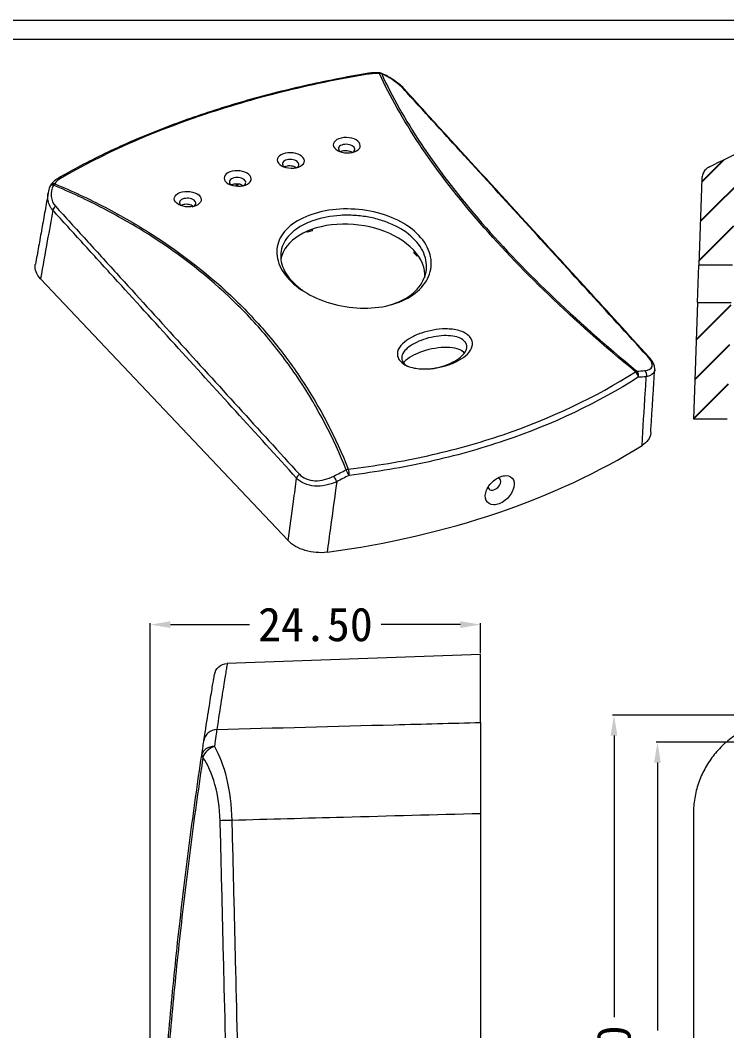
# Model space of a CAD drawing. Extents: x 25 to 585, y 188 to 465.
# Drawn here: x 164.3 to 216.7, y 322.5 to 397.4 of the extents above; entities that cross this region are included whole.
import ezdxf

# ---------------------------------------------------------------- set-up
doc = ezdxf.new("R2010")
doc.units = 0
doc.header["$MEASUREMENT"] = 0
doc.layers.add('10', color=7, linetype='Continuous')
doc.dimstyles.new('1', dxfattribs={"dimtxt": 2.5, "dimasz": 1.5, "dimexe": 0.1, "dimexo": 0.1, "dimgap": 0.09, "dimtad": 0, "dimzin": 0, "dimdsep": 46, "dimtxsty": 'Standard', "dimcen": 0, "dimclrd": 4, "dimclre": 4, "dimclrt": 3, "dimadec": 1, "dimazin": 0, "dimtfac": 1, "dimtofl": 0, "dimtmove": 0, "dimatfit": 3, "dimfxl": 0.18, "dimtolj": 1, "dimtzin": 0, "dimlwd": 9, "dimlwe": 9, "dimarcsym": 0})

# ---------------------------------------------------------------- blocks, each defined once
blk = doc.blocks.new('HATCH3')
at = {"color": 200, "linetype": 'Continuous'}
for p, q in [((253.365, 399.662), (258.056, 404.348)), ((258.379, 401.844), (260.886, 404.348)), ((261.208, 401.844), (263.715, 404.348)), ((264.038, 401.844), (266.545, 404.348)), ((266.868, 401.844), (269.375, 404.348)), ((269.698, 401.844), (272.205, 404.348)), ((272.528, 401.844), (275.035, 404.348)), ((275.358, 401.844), (277.865, 404.348)), ((278.187, 401.844), (280.695, 404.348)), ((281.017, 401.844), (283.524, 404.348)), ((283.847, 401.844), (286.354, 404.348)), ((286.677, 401.844), (289.184, 404.348)), ((289.507, 401.844), (292.014, 404.348)), ((292.337, 401.844), (294.844, 404.348)), ((295.167, 401.844), (297.674, 404.348)), ((297.996, 401.844), (300.503, 404.348)), ((300.826, 401.844), (303.333, 404.348)), ((303.656, 401.844), (306.163, 404.348)), ((306.486, 401.844), (308.993, 404.348)), ((309.316, 401.844), (311.823, 404.348)), ((312.146, 401.844), (314.653, 404.348)), ((314.975, 401.844), (317.482, 404.348)), ((317.805, 401.844), (320.312, 404.348)), ((320.635, 401.844), (322.673, 403.88)), ((245.997, 395.128), (253.28, 402.404)), ((322.702, 401.082), (324.573, 402.951)), ((324.602, 400.153), (326.473, 402.022)), ((326.502, 399.224), (328.373, 401.093)), ((328.402, 398.295), (330.272, 400.163)), ((246.099, 398.058), (247.736, 399.693)), ((330.302, 397.366), (332.172, 399.234)), ((330.486, 394.723), (332.904, 397.138)), ((245.894, 392.199), (248.486, 394.789)), ((330.582, 391.992), (332.999, 394.406)), ((330.677, 389.26), (333.094, 391.675)), ((245.69, 386.341), (248.282, 388.93)), ((330.773, 386.528), (333.19, 388.943)), ((245.588, 383.412), (248.179, 386.001)), ((330.868, 383.796), (333.285, 386.211)), ((245.485, 380.482), (248.077, 383.072)), ((330.963, 381.065), (333.381, 383.479)), ((333.21, 380.482), (333.476, 380.748))]:
    blk.add_line(p, q, dxfattribs=at)
blk = doc.blocks.new('*D101')
at = {"color": 4, "linetype": 'Continuous', "lineweight": 9}
for p, q in [((235.102, 343.868), (211.43, 343.868)), ((211.53, 342.368), (211.53, 322.5)), ((211.53, 292.868), (211.53, 312.736)), ((211.299, 291.368), (211.63, 291.368))]:
    blk.add_line(p, q, dxfattribs=at)
for points in [[(211.28, 342.368), (211.78, 342.368), (211.53, 343.868)], [(211.28, 292.868), (211.78, 292.868), (211.53, 291.368)]]:
    blk.add_solid(points, dxfattribs=at)
at = {"layer": 'Defpoints', "color": 0, "linetype": 'Continuous', "lineweight": 9}
for p in [(211.53, 343.868), (235.202, 343.868), (211.199, 291.368)]:
    blk.add_point(p, dxfattribs=at)
at = {"color": 3, "linetype": 'Continuous', "lineweight": 9, "insert": (211.53, 317.618), "char_height": 2.5, "attachment_point": 5, "rotation": 90}
blk.add_mtext('\\A1;52.50', dxfattribs=at)
blk = doc.blocks.new('*D103')
at = {"color": 4, "linetype": 'Continuous', "lineweight": 9}
for p, q in [((249.102, 345.868), (208.21, 345.868)), ((208.31, 344.368), (208.31, 323.5)), ((208.31, 292.868), (208.31, 313.736)), ((211.099, 291.368), (208.21, 291.368))]:
    blk.add_line(p, q, dxfattribs=at)
for points in [[(208.06, 344.368), (208.56, 344.368), (208.31, 345.868)], [(208.06, 292.868), (208.56, 292.868), (208.31, 291.368)]]:
    blk.add_solid(points, dxfattribs=at)
at = {"layer": 'Defpoints', "color": 0, "linetype": 'Continuous', "lineweight": 9}
for p in [(249.202, 345.868), (208.31, 291.368), (211.199, 291.368)]:
    blk.add_point(p, dxfattribs=at)
at = {"color": 3, "linetype": 'Continuous', "lineweight": 9, "insert": (208.31, 318.618), "char_height": 2.5, "attachment_point": 5, "rotation": 90}
blk.add_mtext('\\A1;54.50', dxfattribs=at)
blk = doc.blocks.new('*D127')
at = {"color": 4, "linetype": 'Continuous', "lineweight": 9}
for p, q in [((173.917, 290.605), (173.917, 352.694)), ((175.417, 352.594), (181.285, 352.594)), ((196.916, 352.594), (191.049, 352.594)), ((198.416, 350.468), (198.416, 352.694))]:
    blk.add_line(p, q, dxfattribs=at)
for points in [[(175.417, 352.844), (175.417, 352.344), (173.917, 352.594)], [(196.916, 352.844), (196.916, 352.344), (198.416, 352.594)]]:
    blk.add_solid(points, dxfattribs=at)
at = {"layer": 'Defpoints', "color": 0, "linetype": 'Continuous', "lineweight": 9}
for p in [(173.917, 352.594), (198.416, 350.368), (173.917, 290.505)]:
    blk.add_point(p, dxfattribs=at)
at = {"color": 3, "linetype": 'Continuous', "lineweight": 9, "insert": (186.167, 352.594), "char_height": 2.5, "attachment_point": 5}
blk.add_mtext('\\A1;24.50', dxfattribs=at)

msp = doc.modelspace()

# ---------------------------------------------------------------- linework, layer by layer
at = {"color": 7, "linetype": 'Continuous', "lineweight": 9}
for p, q in [((25.422, 397.403), (321.398, 397.403)), ((26.831, 395.994), (319.989, 395.994))]:
    msp.add_line(p, q, dxfattribs=at)
at = {"layer": '10', "color": 7, "linetype": 'Continuous', "lineweight": 9}
for p, q in [((180.32, 385.15), (180.337, 385.286)), ((214.825, 385.672), (214.6, 379.232)), ((185.551, 381.678), (185.499, 381.733)), ((185.913, 381.8), (185.551, 381.678)), ((185.561, 381.761), (185.551, 381.678)), ((185.925, 381.904), (185.913, 381.8)), ((193.492, 380.307), (193.474, 380.153)), ((193.707, 379.907), (193.474, 380.153)), ((193.722, 380.028), (193.707, 379.907)), ((193.789, 379.934), (193.707, 379.907)), ((214.503, 376.463), (214.6, 379.232)), ((217.101, 379.232), (214.6, 379.232)), ((184.146, 358.819), (165.781, 378.24)), ((214.503, 376.463), (214.202, 367.847)), ((214.503, 376.463), (217.005, 376.463)), ((214.202, 367.847), (216.704, 367.847)), ((198.416, 350.368), (179.621, 349.712)), ((198.416, 345.342), (198.416, 350.368)), ((198.416, 338.577), (198.416, 286.368)), ((214.202, 338.577), (214.202, 286.368))]:
    msp.add_line(p, q, dxfattribs=at)
for centre, start, end in [((190.917, 393.139), 65.65629, 86.58663), ((166.827, 384.971), 148.10399, 156.70466)]:
    msp.add_arc(centre, 0.36, start, end, dxfattribs=at)
at = {"layer": '10', "color": 7, "linetype": 'Continuous', "lineweight": 9, "extrusion": (0, 0, -1)}
msp.add_arc((-179.66, 348.712), 1, 9.95873, 87.81888, dxfattribs=at)
at = {"layer": '10', "color": 7, "linetype": 'Continuous', "lineweight": 9}
for centre, major_axis, ratio, start_param, end_param in [((190.045, 393.094), (-0.06, 0.355), 0.27343, 5.698391, 6.252977), ((190.917, 393.139), (0.021, 0.359), 0.071198, 6.295496, 6.847169), ((190.917, 393.139), (0.33, 0.145), 0.821983, 0.72583, 1.211775), ((190.917, 393.139), (-0.148, -0.328), 0.241895, 2.74141, 3.137913), ((192.494, 392.059), (-0.266, -0.243), 0.601031, 3.131219, 3.629428), ((166.827, 384.971), (-0.331, 0.142), 0.451971, 5.195726, 6.476114), ((166.827, 384.971), (-0.306, 0.19), 0.80547, 5.164083, 6.280206), ((166.827, 384.971), (0.136, 0.333), 0.501006, 0.663782, 1.149727), ((167.266, 385.37), (-0.181, 0.311), 0.63384, 5.526507, 6.266942), ((180.126, 385.356), (0.357, -0.043), 0.631069, 5.361959, 6.078904), ((166.989, 383.411), (-0.266, -0.242), 0.601867, 4.539935, 5.621125), ((188.914, 378.843), (-5.361, 0.647), 0.631069, 3.791163, 6.219614), ((188.914, 378.843), (-5.361, 0.647), 0.631069, 3.176294, 3.791163), ((210.625, 372.205), (0.266, 0.243), 0.601772, 6.282924, 6.770534), ((209.841, 371.097), (-0.228, -0.278), 0.378437, 3.557531, 4.028918), ((209.841, 371.097), (-0.193, 0.304), 0.578531, 3.820016, 5.207486), ((209.841, 371.097), (0.021, -0.359), 0.805692, 1.04351, 2.458239), ((210.44, 371.137), (0.027, -0.359), 0.812773, 1.03707, 2.444528), ((170.089, 392.186), (54.388, -6.562), 0.631069, 5.104225, 5.619693), ((185.072, 363.541), (0.266, 0.242), 0.602571, 1.397838, 2.479013), ((187.633, 363.405), (-0.164, 0.321), 0.012686, 3.971057, 5.378515), ((188.54, 363.875), (0.335, 0.133), 0.616851, 1.147827, 1.619214), ((188.54, 363.875), (-0.168, 0.319), 0.022341, 3.963572, 5.3783), ((188.54, 363.875), (-0.043, 0.357), 0.332683, 4.030756, 5.418225), ((199.45, 363.011), (-0.405, -0.383), 0.617745, 0.931475, 3.598), ((199.45, 363.011), (-0.405, -0.383), 0.617745, 5.791911, 6.283185), ((199.45, 363.011), (-0.405, -0.383), 0.617745, 0, 0.931474), ((178.885, 343.853), (0.989, -0.15), 0.96684, 1.751756, 3.141593), ((178.723, 342.771), (0.989, -0.147), 0.782483, 1.72973, 3.141593), ((178.723, 342.771), (-0.827, -0.562), 0.739423, 4.292737, 5.573124), ((178.723, 342.771), (0.989, -0.147), 0.342052, 3.141593, 3.627537), ((180.001, 338.08), (-1, -0.026), 0.000891, 4.747284, 5.828474)]:
    msp.add_ellipse(centre, major_axis=major_axis, ratio=ratio, start_param=start_param, end_param=end_param, dxfattribs=at)
for points, knots in [([(189.989, 393.443), (189.802, 393.414), (188.823, 393.257), (187.083, 392.916), (184.775, 392.416), (182.512, 391.853), (180.306, 391.237), (178.17, 390.571), (176.108, 389.856), (174.11, 389.093), (172.174, 388.277), (170.306, 387.409), (168.607, 386.543), (167.559, 385.953), (167.092, 385.678)], [0, 0, 0, 0, 0.021278, 0.11139, 0.202077, 0.292993, 0.38372, 0.473875, 0.563161, 0.65263, 0.742802, 0.833261, 0.924008, 1, 1, 1, 1]), ([(190.049, 393.399), (187.855, 393.031), (185.721, 392.586), (181.573, 391.552), (179.557, 390.96), (173.82, 389.011), (170.359, 387.474), (167.27, 385.675)], [0, 0, 0, 0, 0.25, 0.25, 0.5, 0.5, 1, 1, 1, 1]), ([(190.921, 393.443), (190.774, 393.452), (190.627, 393.453), (190.333, 393.438), (190.189, 393.422), (190.049, 393.399)], [0, 0, 0, 0, 0.5, 0.5, 1, 1, 1, 1]), ([(209.903, 371.34), (207.598, 373.235), (205.425, 375.157), (201.472, 378.955), (199.681, 380.838), (196.478, 384.573), (195.06, 386.435), (193.266, 389.132), (192.722, 390.015), (191.739, 391.75), (191.292, 392.602), (190.921, 393.443)], [0, 0, 0, 0, 0.25, 0.25, 0.5, 0.5, 0.75, 0.75, 0.875, 0.875, 1, 1, 1, 1]), ([(191.567, 393.21), (191.558, 393.216), (191.401, 393.313), (191.227, 393.401), (191.069, 393.464), (191.065, 393.466)], [0, 0, 0, 0, 0.057929, 0.975364, 1, 1, 1, 1]), ([(192.661, 392.348), (192.478, 392.549), (192.234, 392.752), (191.684, 393.125), (191.384, 393.291), (191.084, 393.427)], [0, 0, 0, 0, 0.5, 0.5, 1, 1, 1, 1]), ([(191.084, 393.427), (191.452, 392.588), (191.896, 391.739), (192.874, 390.008), (193.416, 389.127), (195.203, 386.437), (196.616, 384.58), (199.81, 380.856), (201.595, 378.978), (205.539, 375.192), (207.707, 373.276), (210.007, 371.387)], [0, 0, 0, 0, 0.125, 0.125, 0.25, 0.25, 0.5, 0.5, 0.75, 0.75, 1, 1, 1, 1]), ([(192.754, 392.301), (192.741, 392.318), (192.641, 392.442), (192.379, 392.668), (191.99, 392.96), (191.71, 393.131), (191.567, 393.21)], [0, 0, 0, 0, 0.051806, 0.377832, 0.696966, 1, 1, 1, 1]), ([(210.792, 372.494), (207.77, 375.803), (204.748, 379.112), (200.215, 384.076), (198.704, 385.73), (196.438, 388.212), (195.683, 389.039), (194.549, 390.28), (194.172, 390.693), (193.416, 391.52), (193.038, 391.934), (192.661, 392.348)], [0, 0, 0, 0, 0.5, 0.5, 0.75, 0.75, 0.875, 0.875, 0.9375, 0.9375, 1, 1, 1, 1]), ([(210.891, 372.448), (207.862, 375.769), (202.843, 381.269), (196.797, 387.862), (193.784, 391.172), (192.76, 392.298)], [0, 0, 0, 0, 0.501291, 0.83046, 1, 1, 1, 1]), ([(215.385, 386.536), (216.295, 386.981), (217.206, 387.426), (218.116, 387.871), (220.663, 389.117), (223.21, 390.363), (225.758, 391.608)], [0, 0, 0, 0, 0.263308, 0.263308, 0.263308, 1, 1, 1, 1]), ([(189.41, 388.334), (189.517, 388.191), (189.522, 388.029), (189.331, 387.755), (189.134, 387.645), (188.655, 387.541), (188.374, 387.548), (187.88, 387.676), (187.677, 387.795), (187.466, 388.076), (187.461, 388.237), (187.65, 388.508), (187.844, 388.618), (188.329, 388.723), (188.611, 388.718), (189.099, 388.594), (189.303, 388.477), (189.41, 388.334)], [0, 0, 0, 0, 0.125, 0.125, 0.25, 0.25, 0.375, 0.375, 0.5, 0.5, 0.625, 0.625, 0.75, 0.75, 0.875, 0.875, 1, 1, 1, 1]), ([(188.919, 387.604), (188.948, 387.621), (188.974, 387.639), (189.079, 387.733), (189.105, 387.828), (189.031, 388.007), (188.931, 388.089), (188.66, 388.193), (188.493, 388.213), (188.182, 388.181), (188.046, 388.129), (187.879, 387.98), (187.853, 387.886), (187.891, 387.797)], [0, 0, 0, 0, 0.051053, 0.051053, 0.240843, 0.240843, 0.430632, 0.430632, 0.620421, 0.620421, 0.810211, 0.810211, 1, 1, 1, 1]), ([(185.261, 387.207), (185.368, 387.065), (185.372, 386.904), (185.181, 386.63), (184.985, 386.52), (184.505, 386.416), (184.224, 386.423), (183.73, 386.55), (183.527, 386.669), (183.317, 386.948), (183.311, 387.109), (183.501, 387.378), (183.695, 387.488), (184.18, 387.594), (184.461, 387.588), (184.95, 387.466), (185.154, 387.349), (185.261, 387.207)], [0, 0, 0, 0, 0.125, 0.125, 0.25, 0.25, 0.375, 0.375, 0.5, 0.5, 0.625, 0.625, 0.75, 0.75, 0.875, 0.875, 1, 1, 1, 1]), ([(188.004, 387.659), (188.024, 387.671), (188.046, 387.682), (188.068, 387.691), (188.119, 387.713), (188.179, 387.729), (188.24, 387.739), (188.3, 387.748), (188.364, 387.752), (188.426, 387.75), (188.492, 387.748), (188.558, 387.739), (188.62, 387.724), (188.679, 387.71), (188.736, 387.69), (188.785, 387.665), (188.817, 387.65), (188.846, 387.632), (188.872, 387.614)], [0, 0, 0, 0, 0.089601, 0.089601, 0.089601, 0.289429, 0.289429, 0.289429, 0.481766, 0.481766, 0.481766, 0.682511, 0.682511, 0.682511, 0.876565, 0.876565, 0.876565, 1, 1, 1, 1]), ([(184.764, 386.476), (184.854, 386.526), (184.914, 386.594), (184.95, 386.756), (184.907, 386.85), (184.713, 386.999), (184.566, 387.053), (184.25, 387.086), (184.085, 387.067), (183.833, 386.964), (183.748, 386.884), (183.708, 386.707), (183.751, 386.613), (183.849, 386.538)], [0, 0, 0, 0, 0.140487, 0.140487, 0.31239, 0.31239, 0.484292, 0.484292, 0.656195, 0.656195, 0.828097, 0.828097, 1, 1, 1, 1]), ([(183.847, 386.527), (183.869, 386.54), (183.892, 386.553), (183.918, 386.563), (183.969, 386.585), (184.028, 386.601), (184.09, 386.611), (184.149, 386.62), (184.213, 386.624), (184.276, 386.622), (184.341, 386.62), (184.408, 386.611), (184.469, 386.597), (184.529, 386.582), (184.585, 386.562), (184.635, 386.538), (184.667, 386.523), (184.696, 386.506), (184.722, 386.487)], [0, 0, 0, 0, 0.099055, 0.099055, 0.099055, 0.296766, 0.296766, 0.296766, 0.487058, 0.487058, 0.487058, 0.685713, 0.685713, 0.685713, 0.877793, 0.877793, 0.877793, 1, 1, 1, 1]), ([(181.321, 385.871), (181.428, 385.729), (181.432, 385.568), (181.242, 385.295), (181.045, 385.184), (180.565, 385.081), (180.284, 385.087), (179.79, 385.214), (179.587, 385.333), (179.377, 385.612), (179.371, 385.773), (179.561, 386.043), (179.755, 386.152), (180.24, 386.258), (180.522, 386.252), (181.01, 386.13), (181.214, 386.013), (181.321, 385.871)], [0, 0, 0, 0, 0.125, 0.125, 0.25, 0.25, 0.375, 0.375, 0.5, 0.5, 0.625, 0.625, 0.75, 0.75, 0.875, 0.875, 1, 1, 1, 1]), ([(215.385, 386.536), (215.284, 386.486), (215.191, 386.419), (215.112, 386.339), (215.034, 386.26), (214.968, 386.165), (214.92, 386.064), (214.872, 385.963), (214.841, 385.852), (214.829, 385.741), (214.827, 385.718), (214.826, 385.695), (214.825, 385.672)], [0, 0, 0, 0, 0.312198, 0.312198, 0.312198, 0.624391, 0.624391, 0.624391, 0.93665, 0.93665, 0.93665, 1, 1, 1, 1]), ([(166.501, 385.112), (166.492, 385.097), (166.408, 384.938), (166.353, 384.758), (166.342, 384.598), (166.342, 384.591)], [0, 0, 0, 0, 0.092563, 0.957721, 1, 1, 1, 1]), ([(167.088, 385.68), (167.057, 385.663), (166.894, 385.569), (166.691, 385.402), (166.569, 385.226), (166.531, 385.156)], [0, 0, 0, 0, 0.127168, 0.674262, 1, 1, 1, 1]), ([(166.73, 385.169), (166.61, 384.891), (166.555, 384.604), (166.604, 384.064), (166.708, 383.812), (166.891, 383.611)], [0, 0, 0, 0, 0.5, 0.5, 1, 1, 1, 1]), ([(188.442, 364.075), (187.509, 366.426), (186.355, 368.649), (184.275, 371.779), (183.524, 372.789), (181.902, 374.738), (181.027, 375.681), (178.248, 378.374), (176.193, 379.984), (172.826, 382.139), (171.659, 382.812), (169.254, 384.061), (168.019, 384.643), (166.73, 385.169)], [0, 0, 0, 0, 0.25, 0.25, 0.375, 0.375, 0.5, 0.5, 0.75, 0.75, 0.875, 0.875, 1, 1, 1, 1]), ([(166.831, 385.275), (168.123, 384.746), (169.36, 384.163), (171.771, 382.909), (172.94, 382.233), (176.315, 380.072), (178.374, 378.456), (181.161, 375.756), (182.038, 374.811), (183.665, 372.856), (184.419, 371.843), (186.506, 368.704), (187.665, 366.476), (188.603, 364.118)], [0, 0, 0, 0, 0.125, 0.125, 0.25, 0.25, 0.5, 0.5, 0.625, 0.625, 0.75, 0.75, 1, 1, 1, 1]), ([(180.824, 385.14), (180.914, 385.191), (180.974, 385.258), (181.01, 385.42), (180.967, 385.514), (180.773, 385.663), (180.626, 385.717), (180.31, 385.75), (180.145, 385.731), (179.893, 385.628), (179.808, 385.548), (179.768, 385.371), (179.812, 385.277), (179.909, 385.202)], [0, 0, 0, 0, 0.140487, 0.140487, 0.31239, 0.31239, 0.484292, 0.484292, 0.656195, 0.656195, 0.828097, 0.828097, 1, 1, 1, 1]), ([(179.907, 385.191), (179.929, 385.205), (179.953, 385.217), (179.978, 385.227), (180.029, 385.249), (180.088, 385.265), (180.15, 385.275), (180.21, 385.284), (180.273, 385.288), (180.336, 385.286), (180.401, 385.284), (180.468, 385.275), (180.529, 385.261), (180.589, 385.247), (180.646, 385.227), (180.695, 385.203), (180.727, 385.187), (180.756, 385.17), (180.782, 385.151)], [0, 0, 0, 0, 0.099055, 0.099055, 0.099055, 0.296766, 0.296766, 0.296766, 0.487058, 0.487058, 0.487058, 0.685713, 0.685713, 0.685713, 0.877793, 0.877793, 0.877793, 1, 1, 1, 1]), ([(166.689, 383.319), (166.478, 383.552), (166.354, 383.837), (166.308, 384.289), (166.314, 384.44), (166.34, 384.592)], [0, 0, 0, 0, 0.67492, 0.67492, 1, 1, 1, 1]), ([(177.516, 384.445), (177.36, 384.574), (177.12, 384.665), (176.602, 384.728), (176.326, 384.7), (175.902, 384.539), (175.753, 384.409), (175.668, 384.114), (175.734, 383.956), (176.041, 383.703), (176.283, 383.609), (176.799, 383.542), (177.074, 383.568), (177.503, 383.73), (177.65, 383.863), (177.734, 384.158), (177.671, 384.317), (177.516, 384.445)], [0, 0, 0, 0, 0.125, 0.125, 0.25, 0.25, 0.375, 0.375, 0.5, 0.5, 0.625, 0.625, 0.75, 0.75, 0.875, 0.875, 1, 1, 1, 1]), ([(166.891, 383.611), (167.268, 383.196), (167.644, 382.782), (168.398, 381.954), (168.775, 381.541), (169.905, 380.299), (170.658, 379.471), (172.919, 376.988), (174.426, 375.332), (178.946, 370.364), (181.96, 367.052), (184.974, 363.741)], [0, 0, 0, 0, 0.0625, 0.0625, 0.125, 0.125, 0.25, 0.25, 0.5, 0.5, 1, 1, 1, 1]), ([(177.015, 383.557), (177.065, 383.574), (177.111, 383.594), (177.253, 383.684), (177.306, 383.775), (177.281, 383.956), (177.204, 384.046), (176.964, 384.171), (176.803, 384.207), (176.485, 384.203), (176.333, 384.166), (176.126, 384.035), (176.073, 383.946), (176.086, 383.855)], [0, 0, 0, 0, 0.069508, 0.069508, 0.255606, 0.255606, 0.441705, 0.441705, 0.627803, 0.627803, 0.813902, 0.813902, 1, 1, 1, 1]), ([(177.109, 383.596), (177.087, 383.614), (177.061, 383.632), (177.033, 383.648), (176.987, 383.675), (176.932, 383.698), (176.873, 383.715), (176.813, 383.733), (176.746, 383.745), (176.68, 383.75), (176.617, 383.755), (176.552, 383.754), (176.491, 383.747), (176.428, 383.74), (176.366, 383.726), (176.312, 383.707), (176.277, 383.694), (176.244, 383.679), (176.214, 383.662)], [0, 0, 0, 0, 0.112648, 0.112648, 0.112648, 0.301562, 0.301562, 0.301562, 0.497035, 0.497035, 0.497035, 0.682114, 0.682114, 0.682114, 0.873701, 0.873701, 0.873701, 1, 1, 1, 1]), ([(166.689, 383.319), (166.553, 382.559), (166.418, 381.8), (166.282, 381.04), (166.115, 380.107), (165.948, 379.174), (165.781, 378.24)], [0, 0, 0, 0, 0.448671, 0.448671, 0.448671, 1, 1, 1, 1]), ([(184.772, 363.449), (181.758, 366.76), (178.744, 370.072), (174.224, 375.04), (172.717, 376.696), (170.456, 379.179), (169.703, 380.007), (168.573, 381.249), (168.196, 381.663), (167.443, 382.491), (167.066, 382.904), (166.689, 383.319)], [0, 0, 0, 0, 0.5, 0.5, 0.75, 0.75, 0.875, 0.875, 0.9375, 0.9375, 1, 1, 1, 1]), ([(184.22, 378.182), (183.812, 378.614), (183.246, 379.55), (183.273, 380.97), (184.176, 382.207), (185.82, 383.088), (187.955, 383.488), (190.253, 383.338), (192.367, 382.643), (193.969, 381.491), (194.814, 380.052), (194.776, 378.554), (193.863, 377.238), (192.213, 376.324), (190.081, 375.958), (187.791, 376.189), (185.691, 376.963), (184.627, 377.751), (184.22, 378.182)], [0, 0, 0, 0, 0.062551, 0.125104, 0.187618, 0.250027, 0.312402, 0.374818, 0.437319, 0.500168, 0.562701, 0.625185, 0.687625, 0.750066, 0.812529, 0.874983, 0.937471, 1, 1, 1, 1]), ([(193.548, 381.105), (193.161, 381.515), (192.655, 381.876), (191.783, 382.306), (191.468, 382.434), (190.816, 382.646), (190.48, 382.732), (189.787, 382.862), (189.429, 382.907), (188.722, 382.952), (188.37, 382.952), (187.318, 382.891), (186.651, 382.765), (185.756, 382.461), (185.48, 382.343), (184.974, 382.072), (184.742, 381.918), (184.141, 381.421), (183.855, 381.033), (183.561, 380.205), (183.551, 379.758), (183.742, 379.097), (183.841, 378.874), (184.103, 378.441), (184.264, 378.231), (184.648, 377.825), (184.872, 377.629), (185.156, 377.419), (185.195, 377.391), (185.235, 377.363)], [0, 0, 0, 0, 0.116567, 0.116567, 0.174851, 0.174851, 0.233134, 0.233134, 0.291418, 0.291418, 0.349701, 0.349701, 0.466268, 0.466268, 0.524552, 0.524552, 0.582835, 0.582835, 0.699403, 0.699403, 0.81597, 0.81597, 0.874253, 0.874253, 0.932537, 0.932537, 0.99082, 0.99082, 1, 1, 1, 1]), ([(191.766, 376.31), (191.818, 376.326), (191.869, 376.343), (192.512, 376.56), (193.034, 376.85), (193.839, 377.549), (194.129, 377.965), (194.356, 378.629), (194.398, 378.861), (194.411, 379.322), (194.383, 379.553), (194.194, 380.25), (193.935, 380.694), (193.548, 381.105)], [0, 0, 0, 0, 0.020928, 0.020928, 0.265696, 0.265696, 0.510464, 0.510464, 0.632848, 0.632848, 0.755232, 0.755232, 1, 1, 1, 1]), ([(165.781, 378.24), (165.481, 378.558), (165.343, 378.919), (165.39, 379.28), (165.392, 379.293), (165.395, 379.307)], [0, 0, 0, 0, 0.962464, 0.962464, 1, 1, 1, 1]), ([(197.613, 373.936), (197.704, 373.831), (197.826, 373.598), (197.821, 373.131), (197.472, 372.627), (196.826, 372.173), (196.051, 371.83), (195.177, 371.606), (194.234, 371.512), (193.391, 371.6), (192.779, 371.847), (192.414, 372.13), (192.233, 372.477), (192.238, 372.938), (192.585, 373.435), (193.229, 373.883), (194.004, 374.225), (194.879, 374.45), (195.823, 374.549), (196.665, 374.468), (197.278, 374.227), (197.522, 374.04), (197.613, 373.936)], [0, 0, 0, 0, 0.031351, 0.062838, 0.125334, 0.187717, 0.250177, 0.312337, 0.374897, 0.437423, 0.468875, 0.500202, 0.531534, 0.562967, 0.625341, 0.687658, 0.750115, 0.812497, 0.87487, 0.937312, 0.968706, 1, 1, 1, 1]), ([(197.256, 373.567), (197.17, 373.671), (196.892, 373.864), (196.325, 374.008), (195.647, 374.034), (194.905, 373.944), (194.164, 373.749), (193.502, 373.462), (192.979, 373.118), (192.643, 372.742), (192.519, 372.357), (192.665, 371.963), (192.948, 371.778), (193.11, 371.707)], [0, 0, 0, 0, 0.064835, 0.14193, 0.235972, 0.345411, 0.464303, 0.582451, 0.691277, 0.784836, 0.861677, 0.926865, 1, 1, 1, 1]), ([(197.21, 372.71), (197.192, 372.737), (197.172, 372.763), (197.148, 372.789), (197.046, 372.896), (196.885, 372.984), (196.471, 373.106), (196.217, 373.141), (195.374, 373.157), (194.703, 373.046), (193.521, 372.645), (193.017, 372.358), (192.725, 372.044), (192.708, 372.025), (192.692, 372.005)], [0, 0, 0, 0, 0.036832, 0.036832, 0.036832, 0.193898, 0.193898, 0.350964, 0.350964, 0.665096, 0.665096, 0.979228, 0.979228, 1, 1, 1, 1]), ([(194.717, 371.565), (194.841, 371.58), (195.208, 371.64), (195.827, 371.805), (196.506, 372.106), (197.019, 372.465), (197.317, 372.836), (197.435, 373.185), (197.351, 373.448), (197.26, 373.563), (197.256, 373.567)], [0, 0, 0, 0, 0.086854, 0.260982, 0.464228, 0.656358, 0.773362, 0.886517, 0.9952, 1, 1, 1, 1]), ([(210.606, 371.427), (210.896, 371.449), (211.09, 371.555), (211.177, 371.929), (211.061, 372.199), (210.792, 372.494)], [0, 0, 0, 0, 0.5, 0.5, 1, 1, 1, 1]), ([(211.326, 371.486), (211.333, 371.557), (211.331, 371.722), (211.23, 371.988), (211.078, 372.237), (210.934, 372.394), (210.88, 372.448)], [0, 0, 0, 0, 0.211346, 0.498242, 0.828011, 1, 1, 1, 1]), ([(188.603, 364.118), (190.621, 364.359), (192.586, 364.692), (196.415, 365.543), (198.287, 366.064), (203.665, 367.89), (206.941, 369.45), (209.903, 371.34)], [0, 0, 0, 0, 0.25, 0.25, 0.5, 0.5, 1, 1, 1, 1]), ([(210.101, 370.931), (207.118, 369.031), (203.819, 367.463), (198.406, 365.625), (196.522, 365.099), (192.669, 364.241), (190.69, 363.905), (188.66, 363.661)], [0, 0, 0, 0, 0.5, 0.5, 0.75, 0.75, 1, 1, 1, 1]), ([(210.387, 365.878), (210.469, 367.179), (210.55, 368.48), (210.631, 369.781), (210.655, 370.178), (210.68, 370.576), (210.705, 370.974)], [0, 0, 0, 0, 0.765874, 0.765874, 0.765874, 1, 1, 1, 1]), ([(211.335, 371.487), (211.333, 371.464), (211.33, 371.442), (211.277, 371.183), (211.05, 371.029), (210.705, 370.974)], [0, 0, 0, 0, 0.082148, 0.082148, 1, 1, 1, 1]), ([(211.041, 366.848), (211.039, 366.824), (211.037, 366.8), (210.988, 366.429), (210.761, 366.112), (210.387, 365.878)], [0, 0, 0, 0, 0.064464, 0.064464, 1, 1, 1, 1]), ([(184.146, 358.819), (184.277, 359.79), (184.409, 360.761), (184.54, 361.731), (184.617, 362.304), (184.695, 362.876), (184.772, 363.449)], [0, 0, 0, 0, 0.629129, 0.629129, 0.629129, 1, 1, 1, 1]), ([(187.746, 363.19), (187.223, 362.95), (186.647, 362.832), (185.572, 362.908), (185.083, 363.111), (184.772, 363.449)], [0, 0, 0, 0, 0.5, 0.5, 1, 1, 1, 1]), ([(184.974, 363.741), (185.243, 363.445), (185.671, 363.279), (186.598, 363.25), (187.09, 363.377), (187.535, 363.604)], [0, 0, 0, 0, 0.5, 0.5, 1, 1, 1, 1]), ([(198.828, 361.802), (198.926, 361.597), (199.133, 361.475), (199.644, 361.469), (199.95, 361.585), (200.476, 361.991), (200.694, 362.276), (200.927, 362.845), (200.94, 363.125), (200.753, 363.523), (200.552, 363.641), (200.044, 363.642), (199.74, 363.527), (199.204, 363.127), (198.981, 362.847), (198.744, 362.287), (198.73, 362.006), (198.828, 361.802)], [0, 0, 0, 0, 0.125, 0.125, 0.25, 0.25, 0.375, 0.375, 0.5, 0.5, 0.625, 0.625, 0.75, 0.75, 0.875, 0.875, 1, 1, 1, 1]), ([(187.746, 363.19), (187.592, 362.058), (187.437, 360.927), (187.282, 359.796), (187.199, 359.184), (187.115, 358.571), (187.031, 357.959)], [0, 0, 0, 0, 0.648889, 0.648889, 0.648889, 1, 1, 1, 1]), ([(187.031, 357.959), (186.505, 357.888), (185.936, 357.934), (184.895, 358.243), (184.447, 358.501), (184.146, 358.819)], [0, 0, 0, 0, 0.5, 0.5, 1, 1, 1, 1]), ([(179.625, 349.714), (179.624, 349.709), (179.608, 349.613), (179.559, 349.311), (179.538, 349.184), (179.488, 348.877), (179.458, 348.698), (179.359, 348.085), (179.277, 347.574), (179.085, 346.35), (178.974, 345.637), (178.851, 344.821)], [0, 0, 0, 0, 0.247094, 0.247094, 0.372579, 0.372579, 0.498063, 0.498063, 0.749031, 0.749031, 1, 1, 1, 1]), ([(177.897, 344.004), (178.021, 344.817), (178.132, 345.528), (178.325, 346.747), (178.407, 347.256), (178.506, 347.867), (178.536, 348.045), (178.586, 348.35), (178.607, 348.478), (178.657, 348.778), (178.674, 348.881), (178.673, 348.875)], [0, 0, 0, 0, 0.250836, 0.250836, 0.501673, 0.501673, 0.627091, 0.627091, 0.752509, 0.752509, 1, 1, 1, 1]), ([(178.851, 344.821), (178.833, 344.7), (178.81, 344.533), (178.752, 344.108), (178.718, 343.854), (178.68, 343.559)], [0, 0, 0, 0, 0.5, 0.5, 1, 1, 1, 1]), ([(178.851, 344.821), (183.235, 344.938), (187.62, 345.055), (192.005, 345.171), (194.142, 345.228), (196.279, 345.285), (198.416, 345.342)], [0, 0, 0, 0, 0.672297, 0.672297, 0.672297, 1, 1, 1, 1]), ([(198.416, 345.342), (198.416, 344.948), (198.416, 344.069), (198.416, 341.63), (198.416, 340.122), (198.416, 338.577)], [0, 0, 0, 0, 0.5, 0.5, 1, 1, 1, 1]), ([(219.415, 345.342), (219.041, 345.243), (218.681, 345.116), (217.986, 344.804), (217.652, 344.62), (217.17, 344.3), (217.014, 344.187), (216.713, 343.95), (216.569, 343.826), (216.151, 343.437), (215.893, 343.155), (215.541, 342.697), (215.429, 342.539), (215.221, 342.218), (215.124, 342.054), (214.854, 341.55), (214.701, 341.201), (214.515, 340.655), (214.46, 340.469), (214.367, 340.097), (214.328, 339.91), (214.234, 339.345), (214.202, 338.963), (214.202, 338.577)], [0, 0, 0, 0, 0.125, 0.125, 0.25, 0.25, 0.3125, 0.3125, 0.375, 0.375, 0.5, 0.5, 0.5625, 0.5625, 0.625, 0.625, 0.75, 0.75, 0.8125, 0.8125, 0.875, 0.875, 1, 1, 1, 1]), ([(177.734, 342.919), (177.771, 343.172), (177.804, 343.391), (177.859, 343.756), (177.881, 343.9), (177.897, 344.004)], [0, 0, 0, 0, 0.5, 0.5, 1, 1, 1, 1]), ([(178.68, 343.559), (179.04, 342.936), (179.347, 342.136), (179.8, 340.242), (179.938, 339.175), (179.966, 338.08)], [0, 0, 0, 0, 0.5, 0.5, 1, 1, 1, 1]), ([(177.992, 238.111), (177.333, 242.394), (176.748, 246.72), (176.115, 252.187), (175.993, 253.282), (175.76, 255.473), (175.426, 258.761), (175.139, 262.054), (174.627, 268.645), (174.368, 273.048), (174.017, 281.871), (173.925, 286.291), (173.913, 292.933), (173.93, 295.15), (173.987, 298.477), (174.011, 299.587), (174.07, 301.808), (174.105, 302.919), (174.226, 306.252), (174.327, 308.466), (174.571, 312.88), (174.714, 315.081), (175.038, 319.456), (175.22, 321.63), (175.623, 325.955), (175.843, 328.105), (176.321, 332.381), (176.578, 334.506), (177.13, 338.733), (177.423, 340.835), (177.734, 342.919)], [0, 0, 0, 0, 0.125, 0.125, 0.15625, 0.15625, 0.1875, 0.25, 0.25, 0.375, 0.375, 0.5, 0.5, 0.5625, 0.5625, 0.59375, 0.59375, 0.625, 0.625, 0.6875, 0.6875, 0.75, 0.75, 0.8125, 0.8125, 0.875, 0.875, 0.9375, 0.9375, 1, 1, 1, 1]), ([(177.825, 342.744), (177.515, 340.667), (177.222, 338.572), (176.672, 334.358), (176.415, 332.238), (175.939, 327.976), (175.719, 325.832), (175.318, 321.52), (175.137, 319.352), (174.813, 314.99), (174.671, 312.795), (174.428, 308.394), (174.327, 306.186), (174.207, 302.863), (174.172, 301.755), (174.113, 299.541), (174.088, 298.434), (174.032, 295.116), (174.015, 292.906), (174.027, 286.282), (174.119, 281.875), (174.469, 273.077), (174.727, 268.687), (175.238, 262.115), (175.429, 259.926), (175.746, 256.646), (175.857, 255.553), (176.089, 253.368), (176.21, 252.276), (176.842, 246.825), (177.425, 242.511), (178.082, 238.242)], [0, 0, 0, 0, 0.0625, 0.0625, 0.125, 0.125, 0.1875, 0.1875, 0.25, 0.25, 0.3125, 0.3125, 0.375, 0.375, 0.40625, 0.40625, 0.4375, 0.4375, 0.5, 0.5, 0.625, 0.625, 0.75, 0.75, 0.8125, 0.8125, 0.84375, 0.84375, 0.875, 0.875, 1, 1, 1, 1]), ([(179.103, 338.057), (179.079, 339.002), (178.942, 339.92), (178.49, 341.537), (178.182, 342.219), (177.825, 342.744)], [0, 0, 0, 0, 0.5, 0.5, 1, 1, 1, 1]), ([(181.384, 244.573), (181.004, 260.154), (180.625, 275.735), (180.054, 299.106), (179.863, 306.896), (179.578, 318.581), (179.484, 322.477), (179.342, 328.319), (179.295, 330.267), (179.2, 334.162), (179.152, 336.11), (179.103, 338.057)], [0, 0, 0, 0, 0.5, 0.5, 0.75, 0.75, 0.875, 0.875, 0.9375, 0.9375, 1, 1, 1, 1]), ([(198.416, 338.577), (195.026, 338.486), (191.635, 338.394), (188.244, 338.303), (185.485, 338.229), (182.725, 338.154), (179.966, 338.08)], [0, 0, 0, 0, 0.551329, 0.551329, 0.551329, 1, 1, 1, 1]), ([(179.966, 338.08), (180.016, 336.132), (180.063, 334.185), (180.158, 330.289), (180.205, 328.342), (180.347, 322.499), (180.441, 318.604), (180.726, 306.918), (180.917, 299.128), (181.488, 275.756), (181.868, 260.176), (182.248, 244.595)], [0, 0, 0, 0, 0.0625, 0.0625, 0.125, 0.125, 0.25, 0.25, 0.5, 0.5, 1, 1, 1, 1])]:
    msp.add_open_spline(points, degree=3, knots=knots, dxfattribs=at)
for points, degree in [([(190.938, 393.495), (190.451, 393.53), (189.987, 393.445)], 2), ([(187.891, 387.797), (187.912, 387.746), (187.953, 387.698), (188.01, 387.657)], 3), ([(167.27, 385.675), (167.072, 385.56), (166.924, 385.425), (166.831, 385.275)], 3), ([(166.349, 384.6), (165.402, 379.305)], 1), ([(176.086, 383.855), (176.096, 383.781), (176.147, 383.71), (176.229, 383.652)], 3), ([(210.007, 371.387), (210.209, 371.398), (210.408, 371.412), (210.606, 371.427)], 3), ([(210.705, 370.974), (210.505, 370.958), (210.304, 370.944), (210.101, 370.931)], 3), ([(211.034, 366.85), (211.328, 371.494)], 1), ([(187.535, 363.604), (187.838, 363.759), (188.141, 363.916), (188.442, 364.075)], 3), ([(188.66, 363.661), (188.356, 363.502), (188.052, 363.345), (187.746, 363.19)], 3)]:
    msp.add_open_spline(points, degree=degree, dxfattribs=at)

# ---------------------------------------------------------------- block references
at = {"layer": '10', "color": 200, "linetype": 'Continuous', "lineweight": 9}
msp.add_blockref('HATCH3', (-31.283, -12.635), dxfattribs=at)

# ---------------------------------------------------------------- dimensions: what is measured, and where the dimension line sits
at = {"linetype": 'Continuous', "lineweight": 9}
dim = msp.add_linear_dim(base=(173.917, 352.594), p1=(198.416, 350.368), p2=(173.917, 290.505), dimstyle='1', dxfattribs=at)
dim.commit()
dim.dimension.update_dxf_attribs({"geometry": '*D127', "text_midpoint": (186.167, 352.594)})
for base, p1, p2, picture, middle in [((208.31, 291.368), (249.202, 345.868), (211.199, 291.368), '*D103', (208.31, 318.618)), ((211.53, 343.868), (211.199, 291.368), (235.202, 343.868), '*D101', (211.53, 317.618))]:
    dim = msp.add_linear_dim(base=base, p1=p1, p2=p2, angle=90, dimstyle='1', dxfattribs=at)
    dim.commit()
    dim.dimension.update_dxf_attribs({"geometry": picture, "text_midpoint": middle})

doc.saveas('drawing.dxf')
